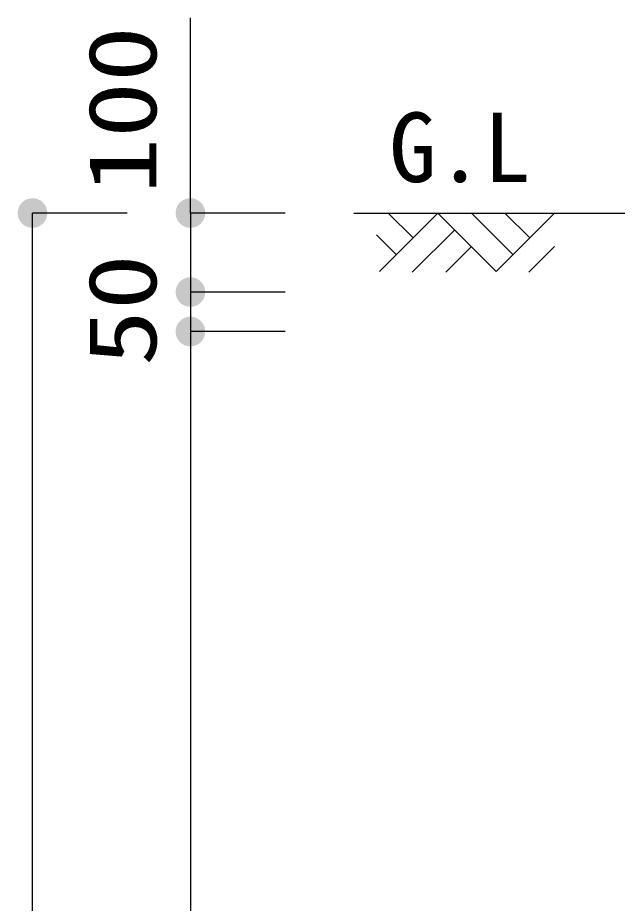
# Model space of a CAD drawing. Units: millimetres, scale not verified. Extents: x -8910 to 8910, y -6308 to 6308.
# Drawn here: x -247 to 513, y -2235 to -1115 of the extents above; entities that cross this region are included whole.
import ezdxf
from ezdxf.enums import TextEntityAlignment as Align

# ---------------------------------------------------------------- set-up
doc = ezdxf.new("R2010")
doc.units = ezdxf.units.MM
doc.header["$LTSCALE"] = 30
for name, color, linetype, lineweight in [('0-0_空気管', 3, 'Continuous', 25), ('0-1_機器', 2, 'Continuous', 25), ('0-5_00クル-フ-6寸法', 132, 'Continuous', 25)]:
    doc.layers.add(name, color=color, linetype=linetype, lineweight=lineweight)
doc.styles.add('ＭＳ ゴシック', font='')
doc.styles.get('ＭＳ ゴシック').set_extended_font_data('MS Gothic')

msp = doc.modelspace()

# ---------------------------------------------------------------- linework, layer by layer
at = {"layer": '0-0_空気管'}
for p, q in [((285.54, -1361.8), (211.66, -1435.68)), ((254.09, -1393.26), (222.63, -1361.8)), ((359.43, -1435.68), (285.54, -1361.8)), ((380.64, -1414.47), (327.97, -1361.8)), ((433.31, -1361.8), (359.43, -1435.68)), ((401.85, -1393.26), (370.4, -1361.8)), ((232.87, -1414.47), (207.86, -1389.46)), ((306.76, -1383.01), (252.97, -1436.8)), ((327.97, -1404.22), (295.4, -1436.8)), ((433.31, -1404.22), (400.74, -1436.8))]:
    msp.add_line(p, q, dxfattribs=at)
at = {"layer": '0-1_機器'}
msp.add_line((178.95, -1361.76), (1949.65, -1361.76), dxfattribs=at)
at = {"layer": '0-5_00クル-フ-6寸法', "color": 4}
for p, q in [((-27.95, -1361.76), (-27.95, -1114.54)), ((-107.95, -1361.76), (-227.95, -1361.76)), ((-227.95, -3491.76), (-227.95, -1361.76)), ((92.05, -1361.76), (-27.95, -1361.76)), ((-27.95, -1361.76), (-27.95, -1461.76)), ((92.05, -1461.76), (-27.95, -1461.76)), ((92.05, -1461.76), (-27.95, -1461.76)), ((-27.95, -1461.76), (-27.95, -1511.76)), ((92.05, -1511.76), (-27.95, -1511.76)), ((92.05, -1511.76), (-27.95, -1511.76)), ((-27.95, -1511.76), (-27.95, -3241.76))]:
    msp.add_line(p, q, dxfattribs=at)
at = {"layer": '0-5_00クル-フ-6寸法'}
for points in [[(-227.95, -1361.76), (-236.98, -1345.33), (-234.85, -1344.33)], [(-227.95, -1361.76), (-234.85, -1344.33), (-232.61, -1343.6)], [(-227.95, -1361.76), (-232.61, -1343.6), (-230.3, -1343.16)], [(-227.95, -1361.76), (-230.3, -1343.16), (-227.95, -1343.01)], [(-227.95, -1361.76), (-227.95, -1343.01), (-225.6, -1343.16)], [(-227.95, -1361.76), (-225.6, -1343.16), (-223.28, -1343.6)], [(-227.95, -1361.76), (-223.28, -1343.6), (-221.04, -1344.33)], [(-227.95, -1361.76), (-221.04, -1344.33), (-218.91, -1345.33)], [(-27.95, -1361.76), (-36.98, -1345.33), (-34.85, -1344.33)], [(-27.95, -1361.76), (-34.85, -1344.33), (-32.61, -1343.6)], [(-27.95, -1361.76), (-32.61, -1343.6), (-30.3, -1343.16)], [(-27.95, -1361.76), (-30.3, -1343.16), (-27.95, -1343.01)], [(-27.95, -1361.76), (-27.95, -1343.01), (-25.6, -1343.16)], [(-27.95, -1361.76), (-25.6, -1343.16), (-23.28, -1343.6)], [(-27.95, -1361.76), (-23.28, -1343.6), (-21.04, -1344.33)], [(-27.95, -1361.76), (-21.04, -1344.33), (-18.91, -1345.33)], [(-227.95, -1361.76), (-246.36, -1358.25), (-245.78, -1355.97)], [(-227.95, -1361.76), (-245.78, -1355.97), (-244.91, -1353.78)], [(-227.95, -1361.76), (-244.91, -1353.78), (-243.78, -1351.72)], [(-227.95, -1361.76), (-243.78, -1351.72), (-242.39, -1349.81)], [(-227.95, -1361.76), (-242.39, -1349.81), (-240.78, -1348.1)], [(-227.95, -1361.76), (-240.78, -1348.1), (-238.97, -1346.6)], [(-227.95, -1361.76), (-238.97, -1346.6), (-236.98, -1345.33)], [(-227.95, -1361.76), (-218.91, -1345.33), (-216.92, -1346.6)], [(-227.95, -1361.76), (-216.92, -1346.6), (-215.11, -1348.1)], [(-227.95, -1361.76), (-215.11, -1348.1), (-213.5, -1349.81)], [(-227.95, -1361.76), (-213.5, -1349.81), (-212.11, -1351.72)], [(-227.95, -1361.76), (-212.11, -1351.72), (-210.98, -1353.78)], [(-227.95, -1361.76), (-210.98, -1353.78), (-210.11, -1355.97)], [(-227.95, -1361.76), (-210.11, -1355.97), (-209.53, -1358.25)], [(-27.95, -1361.76), (-46.36, -1358.25), (-45.78, -1355.97)], [(-27.95, -1361.76), (-45.78, -1355.97), (-44.91, -1353.78)], [(-27.95, -1361.76), (-44.91, -1353.78), (-43.78, -1351.72)], [(-27.95, -1361.76), (-43.78, -1351.72), (-42.39, -1349.81)], [(-27.95, -1361.76), (-42.39, -1349.81), (-40.78, -1348.1)], [(-27.95, -1361.76), (-40.78, -1348.1), (-38.97, -1346.6)], [(-27.95, -1361.76), (-38.97, -1346.6), (-36.98, -1345.33)], [(-27.95, -1361.76), (-18.91, -1345.33), (-16.92, -1346.6)], [(-27.95, -1361.76), (-16.92, -1346.6), (-15.11, -1348.1)], [(-27.95, -1361.76), (-15.11, -1348.1), (-13.5, -1349.81)], [(-27.95, -1361.76), (-13.5, -1349.81), (-12.11, -1351.72)], [(-27.95, -1361.76), (-12.11, -1351.72), (-10.98, -1353.78)], [(-27.95, -1361.76), (-10.98, -1353.78), (-10.11, -1355.97)], [(-27.95, -1361.76), (-10.11, -1355.97), (-9.53, -1358.25)], [(-227.95, -1361.76), (-246.66, -1360.59), (-246.36, -1358.25)], [(-227.95, -1361.76), (-246.66, -1362.94), (-246.66, -1360.59)], [(-227.95, -1361.76), (-246.36, -1365.28), (-246.66, -1362.94)], [(-227.95, -1361.76), (-245.78, -1367.56), (-246.36, -1365.28)], [(-227.95, -1361.76), (-244.91, -1369.75), (-245.78, -1367.56)], [(-227.95, -1361.76), (-243.78, -1371.81), (-244.91, -1369.75)], [(-227.95, -1361.76), (-242.39, -1373.72), (-243.78, -1371.81)], [(-227.95, -1361.76), (-240.78, -1375.43), (-242.39, -1373.72)], [(-227.95, -1361.76), (-238.97, -1376.93), (-240.78, -1375.43)], [(-227.95, -1361.76), (-236.98, -1378.2), (-238.97, -1376.93)], [(-227.95, -1361.76), (-234.85, -1379.2), (-236.98, -1378.2)], [(-227.95, -1361.76), (-232.61, -1379.93), (-234.85, -1379.2)], [(-227.95, -1361.76), (-230.3, -1380.37), (-232.61, -1379.93)], [(-227.95, -1361.76), (-227.95, -1380.51), (-230.3, -1380.37)], [(-227.95, -1361.76), (-209.53, -1358.25), (-209.23, -1360.59)], [(-227.95, -1361.76), (-209.23, -1360.59), (-209.23, -1362.94)], [(-227.95, -1361.76), (-225.6, -1380.37), (-227.95, -1380.51)], [(-227.95, -1361.76), (-223.28, -1379.93), (-225.6, -1380.37)], [(-227.95, -1361.76), (-221.04, -1379.2), (-223.28, -1379.93)], [(-227.95, -1361.76), (-218.91, -1378.2), (-221.04, -1379.2)], [(-227.95, -1361.76), (-216.92, -1376.93), (-218.91, -1378.2)], [(-227.95, -1361.76), (-215.11, -1375.43), (-216.92, -1376.93)], [(-227.95, -1361.76), (-213.5, -1373.72), (-215.11, -1375.43)], [(-227.95, -1361.76), (-212.11, -1371.81), (-213.5, -1373.72)], [(-227.95, -1361.76), (-210.98, -1369.75), (-212.11, -1371.81)], [(-227.95, -1361.76), (-210.11, -1367.56), (-210.98, -1369.75)], [(-227.95, -1361.76), (-209.53, -1365.28), (-210.11, -1367.56)], [(-227.95, -1361.76), (-209.23, -1362.94), (-209.53, -1365.28)], [(-27.95, -1361.76), (-46.66, -1360.59), (-46.36, -1358.25)], [(-27.95, -1361.76), (-46.66, -1362.94), (-46.66, -1360.59)], [(-27.95, -1361.76), (-46.36, -1365.28), (-46.66, -1362.94)], [(-27.95, -1361.76), (-45.78, -1367.56), (-46.36, -1365.28)], [(-27.95, -1361.76), (-44.91, -1369.75), (-45.78, -1367.56)], [(-27.95, -1361.76), (-43.78, -1371.81), (-44.91, -1369.75)], [(-27.95, -1361.76), (-42.39, -1373.72), (-43.78, -1371.81)], [(-27.95, -1361.76), (-40.78, -1375.43), (-42.39, -1373.72)], [(-27.95, -1361.76), (-38.97, -1376.93), (-40.78, -1375.43)], [(-27.95, -1361.76), (-36.98, -1378.2), (-38.97, -1376.93)], [(-27.95, -1361.76), (-34.85, -1379.2), (-36.98, -1378.2)], [(-27.95, -1361.76), (-32.61, -1379.93), (-34.85, -1379.2)], [(-27.95, -1361.76), (-30.3, -1380.37), (-32.61, -1379.93)], [(-27.95, -1361.76), (-27.95, -1380.51), (-30.3, -1380.37)], [(-27.95, -1361.76), (-9.53, -1358.25), (-9.23, -1360.59)], [(-27.95, -1361.76), (-9.23, -1360.59), (-9.23, -1362.94)], [(-27.95, -1361.76), (-25.6, -1380.37), (-27.95, -1380.51)], [(-27.95, -1361.76), (-23.28, -1379.93), (-25.6, -1380.37)], [(-27.95, -1361.76), (-21.04, -1379.2), (-23.28, -1379.93)], [(-27.95, -1361.76), (-18.91, -1378.2), (-21.04, -1379.2)], [(-27.95, -1361.76), (-16.92, -1376.93), (-18.91, -1378.2)], [(-27.95, -1361.76), (-15.11, -1375.43), (-16.92, -1376.93)], [(-27.95, -1361.76), (-13.5, -1373.72), (-15.11, -1375.43)], [(-27.95, -1361.76), (-12.11, -1371.81), (-13.5, -1373.72)], [(-27.95, -1361.76), (-10.98, -1369.75), (-12.11, -1371.81)], [(-27.95, -1361.76), (-10.11, -1367.56), (-10.98, -1369.75)], [(-27.95, -1361.76), (-9.53, -1365.28), (-10.11, -1367.56)], [(-27.95, -1361.76), (-9.23, -1362.94), (-9.53, -1365.28)], [(-27.95, -1461.76), (-38.97, -1446.6), (-36.98, -1445.33)], [(-27.95, -1461.76), (-38.97, -1446.6), (-36.98, -1445.33)], [(-27.95, -1461.76), (-36.98, -1445.33), (-34.85, -1444.33)], [(-27.95, -1461.76), (-36.98, -1445.33), (-34.85, -1444.33)], [(-27.95, -1461.76), (-34.85, -1444.33), (-32.61, -1443.6)], [(-27.95, -1461.76), (-34.85, -1444.33), (-32.61, -1443.6)], [(-27.95, -1461.76), (-32.61, -1443.6), (-30.3, -1443.16)], [(-27.95, -1461.76), (-32.61, -1443.6), (-30.3, -1443.16)], [(-27.95, -1461.76), (-30.3, -1443.16), (-27.95, -1443.01)], [(-27.95, -1461.76), (-30.3, -1443.16), (-27.95, -1443.01)], [(-27.95, -1461.76), (-27.95, -1443.01), (-25.6, -1443.16)], [(-27.95, -1461.76), (-27.95, -1443.01), (-25.6, -1443.16)], [(-27.95, -1461.76), (-25.6, -1443.16), (-23.28, -1443.6)], [(-27.95, -1461.76), (-25.6, -1443.16), (-23.28, -1443.6)], [(-27.95, -1461.76), (-23.28, -1443.6), (-21.04, -1444.33)], [(-27.95, -1461.76), (-23.28, -1443.6), (-21.04, -1444.33)], [(-27.95, -1461.76), (-21.04, -1444.33), (-18.91, -1445.33)], [(-27.95, -1461.76), (-21.04, -1444.33), (-18.91, -1445.33)], [(-27.95, -1461.76), (-18.91, -1445.33), (-16.92, -1446.6)], [(-27.95, -1461.76), (-18.91, -1445.33), (-16.92, -1446.6)], [(-27.95, -1461.76), (-46.36, -1458.25), (-45.78, -1455.97)], [(-27.95, -1461.76), (-46.36, -1458.25), (-45.78, -1455.97)], [(-27.95, -1461.76), (-45.78, -1455.97), (-44.91, -1453.78)], [(-27.95, -1461.76), (-45.78, -1455.97), (-44.91, -1453.78)], [(-27.95, -1461.76), (-44.91, -1453.78), (-43.78, -1451.72)], [(-27.95, -1461.76), (-44.91, -1453.78), (-43.78, -1451.72)], [(-27.95, -1461.76), (-43.78, -1451.72), (-42.39, -1449.81)], [(-27.95, -1461.76), (-43.78, -1451.72), (-42.39, -1449.81)], [(-27.95, -1461.76), (-42.39, -1449.81), (-40.78, -1448.1)], [(-27.95, -1461.76), (-42.39, -1449.81), (-40.78, -1448.1)], [(-27.95, -1461.76), (-40.78, -1448.1), (-38.97, -1446.6)], [(-27.95, -1461.76), (-40.78, -1448.1), (-38.97, -1446.6)], [(-27.95, -1461.76), (-16.92, -1446.6), (-15.11, -1448.1)], [(-27.95, -1461.76), (-16.92, -1446.6), (-15.11, -1448.1)], [(-27.95, -1461.76), (-15.11, -1448.1), (-13.5, -1449.81)], [(-27.95, -1461.76), (-15.11, -1448.1), (-13.5, -1449.81)], [(-27.95, -1461.76), (-13.5, -1449.81), (-12.11, -1451.72)], [(-27.95, -1461.76), (-13.5, -1449.81), (-12.11, -1451.72)], [(-27.95, -1461.76), (-12.11, -1451.72), (-10.98, -1453.78)], [(-27.95, -1461.76), (-12.11, -1451.72), (-10.98, -1453.78)], [(-27.95, -1461.76), (-10.98, -1453.78), (-10.11, -1455.97)], [(-27.95, -1461.76), (-10.98, -1453.78), (-10.11, -1455.97)], [(-27.95, -1461.76), (-10.11, -1455.97), (-9.53, -1458.25)], [(-27.95, -1461.76), (-10.11, -1455.97), (-9.53, -1458.25)], [(-27.95, -1461.76), (-46.66, -1460.59), (-46.36, -1458.25)], [(-27.95, -1461.76), (-46.66, -1460.59), (-46.36, -1458.25)], [(-27.95, -1461.76), (-46.66, -1462.94), (-46.66, -1460.59)], [(-27.95, -1461.76), (-46.66, -1462.94), (-46.66, -1460.59)], [(-27.95, -1461.76), (-46.36, -1465.28), (-46.66, -1462.94)], [(-27.95, -1461.76), (-46.36, -1465.28), (-46.66, -1462.94)], [(-27.95, -1461.76), (-45.78, -1467.56), (-46.36, -1465.28)], [(-27.95, -1461.76), (-45.78, -1467.56), (-46.36, -1465.28)], [(-27.95, -1461.76), (-44.91, -1469.75), (-45.78, -1467.56)], [(-27.95, -1461.76), (-44.91, -1469.75), (-45.78, -1467.56)], [(-27.95, -1461.76), (-43.78, -1471.81), (-44.91, -1469.75)], [(-27.95, -1461.76), (-43.78, -1471.81), (-44.91, -1469.75)], [(-27.95, -1461.76), (-42.39, -1473.72), (-43.78, -1471.81)], [(-27.95, -1461.76), (-42.39, -1473.72), (-43.78, -1471.81)], [(-27.95, -1461.76), (-40.78, -1475.43), (-42.39, -1473.72)], [(-27.95, -1461.76), (-40.78, -1475.43), (-42.39, -1473.72)], [(-27.95, -1461.76), (-38.97, -1476.93), (-40.78, -1475.43)], [(-27.95, -1461.76), (-38.97, -1476.93), (-40.78, -1475.43)], [(-27.95, -1461.76), (-36.98, -1478.19), (-38.97, -1476.93)], [(-27.95, -1461.76), (-36.98, -1478.19), (-38.97, -1476.93)], [(-27.95, -1461.76), (-34.85, -1479.2), (-36.98, -1478.19)], [(-27.95, -1461.76), (-34.85, -1479.2), (-36.98, -1478.19)], [(-27.95, -1461.76), (-32.61, -1479.93), (-34.85, -1479.2)], [(-27.95, -1461.76), (-32.61, -1479.93), (-34.85, -1479.2)], [(-27.95, -1461.76), (-30.3, -1480.37), (-32.61, -1479.93)], [(-27.95, -1461.76), (-30.3, -1480.37), (-32.61, -1479.93)], [(-27.95, -1461.76), (-27.95, -1480.51), (-30.3, -1480.37)], [(-27.95, -1461.76), (-27.95, -1480.51), (-30.3, -1480.37)], [(-27.95, -1461.76), (-9.53, -1458.25), (-9.23, -1460.59)], [(-27.95, -1461.76), (-9.53, -1458.25), (-9.23, -1460.59)], [(-27.95, -1461.76), (-9.23, -1460.59), (-9.23, -1462.94)], [(-27.95, -1461.76), (-9.23, -1460.59), (-9.23, -1462.94)], [(-27.95, -1461.76), (-25.6, -1480.37), (-27.95, -1480.51)], [(-27.95, -1461.76), (-23.28, -1479.93), (-25.6, -1480.37)], [(-27.95, -1461.76), (-21.04, -1479.2), (-23.28, -1479.93)], [(-27.95, -1461.76), (-18.91, -1478.19), (-21.04, -1479.2)], [(-27.95, -1461.76), (-16.92, -1476.93), (-18.91, -1478.19)], [(-27.95, -1461.76), (-15.11, -1475.43), (-16.92, -1476.93)], [(-27.95, -1461.76), (-13.5, -1473.72), (-15.11, -1475.43)], [(-27.95, -1461.76), (-12.11, -1471.81), (-13.5, -1473.72)], [(-27.95, -1461.76), (-10.98, -1469.75), (-12.11, -1471.81)], [(-27.95, -1461.76), (-10.11, -1467.56), (-10.98, -1469.75)], [(-27.95, -1461.76), (-9.53, -1465.28), (-10.11, -1467.56)], [(-27.95, -1461.76), (-9.23, -1462.94), (-9.53, -1465.28)], [(-27.95, -1461.76), (-25.6, -1480.37), (-27.95, -1480.51)], [(-27.95, -1461.76), (-23.28, -1479.93), (-25.6, -1480.37)], [(-27.95, -1461.76), (-21.04, -1479.2), (-23.28, -1479.93)], [(-27.95, -1461.76), (-18.91, -1478.19), (-21.04, -1479.2)], [(-27.95, -1461.76), (-16.92, -1476.93), (-18.91, -1478.19)], [(-27.95, -1461.76), (-15.11, -1475.43), (-16.92, -1476.93)], [(-27.95, -1461.76), (-13.5, -1473.72), (-15.11, -1475.43)], [(-27.95, -1461.76), (-12.11, -1471.81), (-13.5, -1473.72)], [(-27.95, -1461.76), (-10.98, -1469.75), (-12.11, -1471.81)], [(-27.95, -1461.76), (-10.11, -1467.56), (-10.98, -1469.75)], [(-27.95, -1461.76), (-9.53, -1465.28), (-10.11, -1467.56)], [(-27.95, -1461.76), (-9.23, -1462.94), (-9.53, -1465.28)], [(-27.95, -1511.76), (-44.91, -1503.78), (-43.78, -1501.72)], [(-27.95, -1511.76), (-44.91, -1503.78), (-43.78, -1501.72)], [(-27.95, -1511.76), (-43.78, -1501.72), (-42.39, -1499.81)], [(-27.95, -1511.76), (-43.78, -1501.72), (-42.39, -1499.81)], [(-27.95, -1511.76), (-42.39, -1499.81), (-40.78, -1498.1)], [(-27.95, -1511.76), (-42.39, -1499.81), (-40.78, -1498.1)], [(-27.95, -1511.76), (-40.78, -1498.1), (-38.97, -1496.59)], [(-27.95, -1511.76), (-40.78, -1498.1), (-38.97, -1496.59)], [(-27.95, -1511.76), (-38.97, -1496.59), (-36.98, -1495.33)], [(-27.95, -1511.76), (-38.97, -1496.59), (-36.98, -1495.33)], [(-27.95, -1511.76), (-36.98, -1495.33), (-34.85, -1494.33)], [(-27.95, -1511.76), (-36.98, -1495.33), (-34.85, -1494.33)], [(-27.95, -1511.76), (-34.85, -1494.33), (-32.61, -1493.6)], [(-27.95, -1511.76), (-34.85, -1494.33), (-32.61, -1493.6)], [(-27.95, -1511.76), (-32.61, -1493.6), (-30.3, -1493.16)], [(-27.95, -1511.76), (-32.61, -1493.6), (-30.3, -1493.16)], [(-27.95, -1511.76), (-30.3, -1493.16), (-27.95, -1493.01)], [(-27.95, -1511.76), (-30.3, -1493.16), (-27.95, -1493.01)], [(-27.95, -1511.76), (-27.95, -1493.01), (-25.6, -1493.16)], [(-27.95, -1511.76), (-27.95, -1493.01), (-25.6, -1493.16)], [(-27.95, -1511.76), (-25.6, -1493.16), (-23.28, -1493.6)], [(-27.95, -1511.76), (-25.6, -1493.16), (-23.28, -1493.6)], [(-27.95, -1511.76), (-23.28, -1493.6), (-21.04, -1494.33)], [(-27.95, -1511.76), (-23.28, -1493.6), (-21.04, -1494.33)], [(-27.95, -1511.76), (-21.04, -1494.33), (-18.91, -1495.33)], [(-27.95, -1511.76), (-21.04, -1494.33), (-18.91, -1495.33)], [(-27.95, -1511.76), (-18.91, -1495.33), (-16.92, -1496.59)], [(-27.95, -1511.76), (-18.91, -1495.33), (-16.92, -1496.59)], [(-27.95, -1511.76), (-16.92, -1496.59), (-15.11, -1498.1)], [(-27.95, -1511.76), (-16.92, -1496.59), (-15.11, -1498.1)], [(-27.95, -1511.76), (-15.11, -1498.1), (-13.5, -1499.81)], [(-27.95, -1511.76), (-15.11, -1498.1), (-13.5, -1499.81)], [(-27.95, -1511.76), (-13.5, -1499.81), (-12.11, -1501.72)], [(-27.95, -1511.76), (-13.5, -1499.81), (-12.11, -1501.72)], [(-27.95, -1511.76), (-12.11, -1501.72), (-10.98, -1503.78)], [(-27.95, -1511.76), (-12.11, -1501.72), (-10.98, -1503.78)], [(-27.95, -1511.76), (-46.66, -1510.59), (-46.36, -1508.25)], [(-27.95, -1511.76), (-46.66, -1510.59), (-46.36, -1508.25)], [(-27.95, -1511.76), (-46.66, -1512.94), (-46.66, -1510.59)], [(-27.95, -1511.76), (-46.66, -1512.94), (-46.66, -1510.59)], [(-27.95, -1511.76), (-46.36, -1515.28), (-46.66, -1512.94)], [(-27.95, -1511.76), (-46.36, -1515.28), (-46.66, -1512.94)], [(-27.95, -1511.76), (-46.36, -1508.25), (-45.78, -1505.97)], [(-27.95, -1511.76), (-46.36, -1508.25), (-45.78, -1505.97)], [(-27.95, -1511.76), (-45.78, -1517.56), (-46.36, -1515.28)], [(-27.95, -1511.76), (-45.78, -1517.56), (-46.36, -1515.28)], [(-27.95, -1511.76), (-45.78, -1505.97), (-44.91, -1503.78)], [(-27.95, -1511.76), (-45.78, -1505.97), (-44.91, -1503.78)], [(-27.95, -1511.76), (-44.91, -1519.75), (-45.78, -1517.56)], [(-27.95, -1511.76), (-44.91, -1519.75), (-45.78, -1517.56)], [(-27.95, -1511.76), (-43.78, -1521.81), (-44.91, -1519.75)], [(-27.95, -1511.76), (-43.78, -1521.81), (-44.91, -1519.75)], [(-27.95, -1511.76), (-42.39, -1523.72), (-43.78, -1521.81)], [(-27.95, -1511.76), (-42.39, -1523.72), (-43.78, -1521.81)], [(-27.95, -1511.76), (-40.78, -1525.43), (-42.39, -1523.72)], [(-27.95, -1511.76), (-40.78, -1525.43), (-42.39, -1523.72)], [(-27.95, -1511.76), (-38.97, -1526.93), (-40.78, -1525.43)], [(-27.95, -1511.76), (-38.97, -1526.93), (-40.78, -1525.43)], [(-27.95, -1511.76), (-36.98, -1528.19), (-38.97, -1526.93)], [(-27.95, -1511.76), (-36.98, -1528.19), (-38.97, -1526.93)], [(-27.95, -1511.76), (-34.85, -1529.2), (-36.98, -1528.19)], [(-27.95, -1511.76), (-34.85, -1529.2), (-36.98, -1528.19)], [(-27.95, -1511.76), (-32.61, -1529.92), (-34.85, -1529.2)], [(-27.95, -1511.76), (-32.61, -1529.92), (-34.85, -1529.2)], [(-27.95, -1511.76), (-30.3, -1530.37), (-32.61, -1529.92)], [(-27.95, -1511.76), (-30.3, -1530.37), (-32.61, -1529.92)], [(-27.95, -1511.76), (-27.95, -1530.51), (-30.3, -1530.37)], [(-27.95, -1511.76), (-27.95, -1530.51), (-30.3, -1530.37)], [(-27.95, -1511.76), (-10.98, -1503.78), (-10.11, -1505.97)], [(-27.95, -1511.76), (-10.98, -1503.78), (-10.11, -1505.97)], [(-27.95, -1511.76), (-10.11, -1505.97), (-9.53, -1508.25)], [(-27.95, -1511.76), (-10.11, -1505.97), (-9.53, -1508.25)], [(-27.95, -1511.76), (-9.53, -1508.25), (-9.23, -1510.59)], [(-27.95, -1511.76), (-9.53, -1508.25), (-9.23, -1510.59)], [(-27.95, -1511.76), (-9.23, -1510.59), (-9.23, -1512.94)], [(-27.95, -1511.76), (-9.23, -1510.59), (-9.23, -1512.94)], [(-27.95, -1511.76), (-25.6, -1530.37), (-27.95, -1530.51)], [(-27.95, -1511.76), (-23.28, -1529.92), (-25.6, -1530.37)], [(-27.95, -1511.76), (-21.04, -1529.2), (-23.28, -1529.92)], [(-27.95, -1511.76), (-18.91, -1528.19), (-21.04, -1529.2)], [(-27.95, -1511.76), (-16.92, -1526.93), (-18.91, -1528.19)], [(-27.95, -1511.76), (-15.11, -1525.43), (-16.92, -1526.93)], [(-27.95, -1511.76), (-13.5, -1523.72), (-15.11, -1525.43)], [(-27.95, -1511.76), (-12.11, -1521.81), (-13.5, -1523.72)], [(-27.95, -1511.76), (-10.98, -1519.75), (-12.11, -1521.81)], [(-27.95, -1511.76), (-10.11, -1517.56), (-10.98, -1519.75)], [(-27.95, -1511.76), (-9.53, -1515.28), (-10.11, -1517.56)], [(-27.95, -1511.76), (-9.23, -1512.94), (-9.53, -1515.28)], [(-27.95, -1511.76), (-25.6, -1530.37), (-27.95, -1530.51)], [(-27.95, -1511.76), (-23.28, -1529.92), (-25.6, -1530.37)], [(-27.95, -1511.76), (-21.04, -1529.2), (-23.28, -1529.92)], [(-27.95, -1511.76), (-18.91, -1528.19), (-21.04, -1529.2)], [(-27.95, -1511.76), (-16.92, -1526.93), (-18.91, -1528.19)], [(-27.95, -1511.76), (-15.11, -1525.43), (-16.92, -1526.93)], [(-27.95, -1511.76), (-13.5, -1523.72), (-15.11, -1525.43)], [(-27.95, -1511.76), (-12.11, -1521.81), (-13.5, -1523.72)], [(-27.95, -1511.76), (-10.98, -1519.75), (-12.11, -1521.81)], [(-27.95, -1511.76), (-10.11, -1517.56), (-10.98, -1519.75)], [(-27.95, -1511.76), (-9.53, -1515.28), (-10.11, -1517.56)], [(-27.95, -1511.76), (-9.23, -1512.94), (-9.53, -1515.28)]]:
    msp.add_solid(points, dxfattribs=at)

# ---------------------------------------------------------------- texts
at = {"layer": '0-0_空気管', "color": 4, "style": 'ＭＳ ゴシック'}
msp.add_text('G.L', height=87.98, dxfattribs=at).set_placement((223.72, -1348.91), align=Align.BOTTOM_LEFT)
at = {"layer": '0-5_00クル-フ-6寸法', "color": 3, "style": 'ＭＳ ゴシック', "width": 1.2}
for s, p in [('100', (-45.04, -1337.44)), ('50', (-45.04, -1555.34))]:
    msp.add_text(s, height=86.66, rotation=90, dxfattribs=at).set_placement(p, align=Align.BOTTOM_LEFT)

doc.saveas('drawing.dxf')
